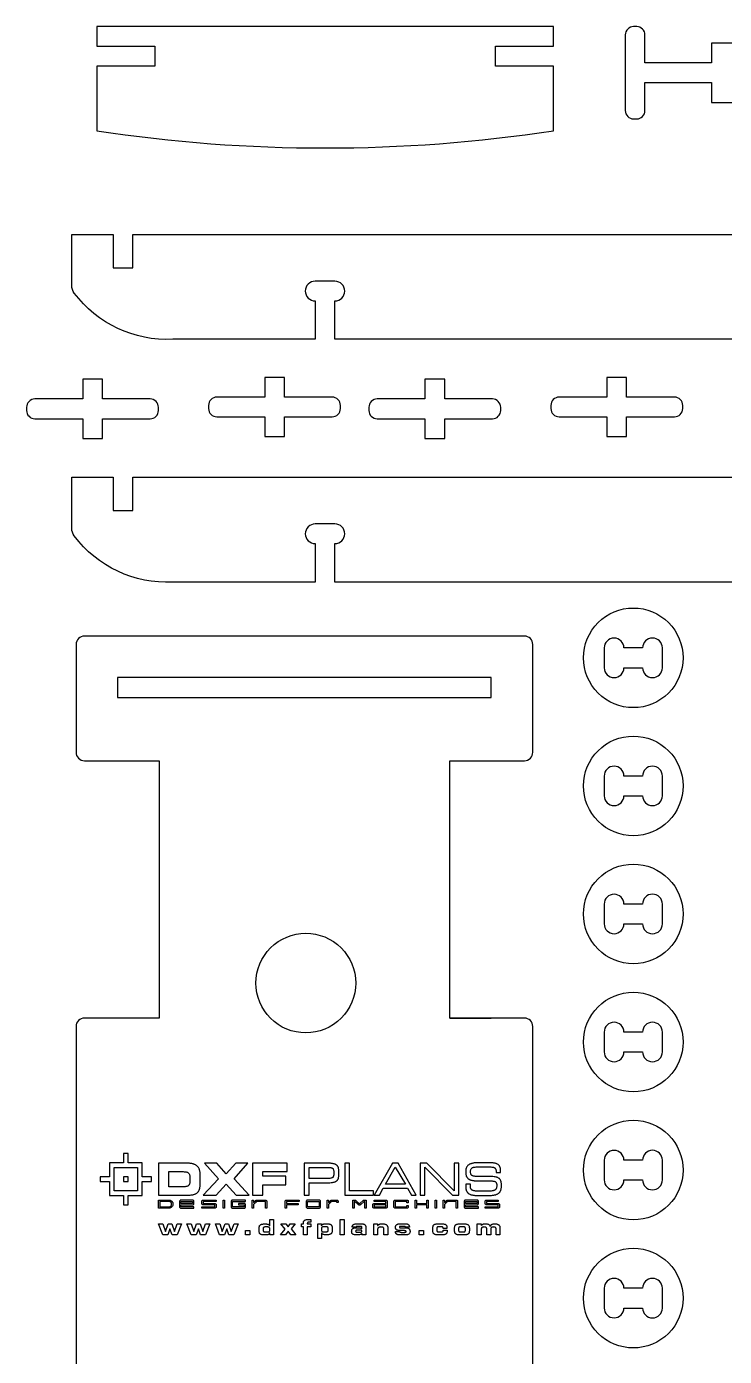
# Model space of a CAD drawing. Extents: x 4 to 443, y -91 to 343.
# Drawn here: x 3.6 to 115.9, y 128.1 to 342.2 of the extents above; entities that cross this region are included whole.
import ezdxf

# ---------------------------------------------------------------- set-up
doc = ezdxf.new("R2010")
doc.units = 0
doc.header["$MEASUREMENT"] = 0
doc.layers.get('0').update_dxf_attribs({"linetype": 'CONTINUOUS'})
for name, color, linetype in [('EXTERNAL_CUT', 1, 'CONTINUOUS'), ('IMPORT_-_LOGO_PADRAO', 62, 'CONTINUOUS'), ('INTERNAL_CUT', 5, 'CONTINUOUS')]:
    doc.layers.add(name, color=color, linetype=linetype)

msp = doc.modelspace()

# ---------------------------------------------------------------- linework, layer by layer
msp.add_lwpolyline([(71.7, 182.56), (78.38, 182.56)])
at = {"layer": 'EXTERNAL_CUT'}
for points in [[(14.88, 325.44, 0.075803), (88.4, 325.44), (88.4, 335.85), (79.05, 335.85), (79.05, 339.03), (88.4, 339.03), (88.4, 342.2), (14.88, 342.2), (14.88, 339.03), (24.23, 339.03), (24.23, 335.85), (14.88, 335.85)], [(4.92, 279.06), (12.61, 279.06), (12.61, 275.89), (15.78, 275.89), (15.78, 279.06), (23.47, 279.06, 0.414214), (24.81, 280.4), (24.81, 280.9, 0.414214), (23.47, 282.24), (15.78, 282.24), (15.78, 285.41), (12.61, 285.41), (12.61, 282.24), (4.92, 282.24, 0.414214), (3.58, 280.9), (3.58, 280.4, 0.414214)], [(34.22, 279.37), (41.91, 279.37), (41.91, 276.19), (45.08, 276.19), (45.08, 279.37), (52.77, 279.37, 0.414214), (54.1, 280.7), (54.1, 281.2, 0.414214), (52.77, 282.54), (45.08, 282.54), (45.08, 285.72), (41.91, 285.72), (41.91, 282.54), (34.22, 282.54, 0.414214), (32.88, 281.2), (32.88, 280.7, 0.414214)], [(60.02, 279.06), (67.71, 279.06), (67.71, 275.89), (70.89, 275.89), (70.89, 279.06), (78.57, 279.06, 0.414214), (79.91, 280.4), (79.91, 280.9, 0.414214), (78.57, 282.24), (70.89, 282.24), (70.89, 285.41), (67.71, 285.41), (67.71, 282.24), (60.02, 282.24, 0.414214), (58.69, 280.9), (58.69, 280.4, 0.414214)], [(89.32, 279.37), (97.01, 279.37), (97.01, 276.19), (100.18, 276.19), (100.18, 279.37), (107.87, 279.37, 0.414214), (109.21, 280.7), (109.21, 281.2, 0.414214), (107.87, 282.54), (100.18, 282.54), (100.18, 285.72), (97.01, 285.72), (97.01, 282.54), (89.32, 282.54, 0.414214), (87.99, 281.2), (87.99, 280.7, 0.414214)], [(109.27, 240.56, -0.414214), (101.25, 232.54, -0.414214), (93.23, 240.56, -0.414214), (101.25, 248.58, -0.414214)], [(109.27, 219.94, -0.414214), (101.25, 211.92, -0.414214), (93.23, 219.94, -0.414214), (101.25, 227.96, -0.414214)], [(109.27, 199.32, -0.414214), (101.25, 191.3, -0.414214), (93.23, 199.32, -0.414214), (101.25, 207.34, -0.414214)], [(109.27, 178.7, -0.414214), (101.25, 170.68, -0.414214), (93.23, 178.7, -0.414214), (101.25, 186.72, -0.414214)], [(109.27, 158.08, -0.414214), (101.25, 150.06, -0.414214), (93.23, 158.08, -0.414214), (101.25, 166.1, -0.414214)], [(109.27, 137.46, -0.414214), (101.25, 129.44, -0.414214), (93.23, 137.46, -0.414214), (101.25, 145.48, -0.414214)]]:
    msp.add_lwpolyline(points, format="xyb", close=True, dxfattribs=at)
for points in [[(186.42, 339.53), (113.83, 339.53), (113.83, 336.35), (103.13, 336.35), (103.13, 340.86, 0.414214), (101.8, 342.2), (101.3, 342.2, 0.414214), (99.96, 340.86), (99.96, 334.76), (99.96, 328.67, 0.414214), (101.3, 327.33), (101.8, 327.33, 0.414214), (103.13, 328.67), (103.13, 333.18), (113.83, 333.18), (113.83, 330), (186.42, 330)], [(179.51, 291.85), (53.21, 291.85), (53.21, 298.03, 1), (53.21, 301.2), (50.04, 301.2, 0.414214), (48.45, 299.62, 0.414214), (50.04, 298.03), (50.04, 291.85), (27.11, 291.85, -0.249941), (11.25, 299.3, -0.161832), (10.85, 300.5), (10.85, 308.72), (17.53, 308.72), (17.53, 303.38), (20.71, 303.38), (20.71, 308.72), (136.51, 308.72)], [(179.51, 252.76), (53.21, 252.76), (53.21, 258.95, 1), (53.21, 262.12), (50.04, 262.12, 0.414214), (48.45, 260.53, 0.414214), (50.04, 258.95), (50.04, 252.76), (27.11, 252.76, -0.249941), (11.25, 260.21, -0.161832), (10.85, 261.41), (10.85, 269.64), (17.53, 269.64), (17.53, 264.29), (20.71, 264.29), (20.71, 269.64), (136.51, 269.64)], [(85.07, 94.83), (85.07, 181.22, 0.414214), (83.73, 182.56), (71.7, 182.56), (71.7, 224), (83.73, 224, 0.414214), (85.07, 225.34), (85.07, 242.72, 0.414214), (83.73, 244.05), (12.88, 244.05, 0.414214), (11.54, 242.72), (11.54, 225.34, 0.414214), (12.88, 224), (24.91, 224), (24.91, 182.56), (12.88, 182.56, 0.414214), (11.54, 181.22), (11.54, 94.83, 0.414214)]]:
    msp.add_lwpolyline(points, format="xyb", dxfattribs=at)
at = {"layer": 'IMPORT_-_LOGO_PADRAO'}
for points in [[(16.92, 159.26), (16.92, 157), (15.41, 157), (15.41, 156.25), (16.92, 156.25), (16.92, 153.99), (19.18, 153.99), (19.18, 152.48), (19.93, 152.48), (19.93, 153.99), (22.19, 153.99), (22.19, 156.25), (23.7, 156.25), (23.7, 157), (22.19, 157), (22.19, 159.26), (19.93, 159.26), (19.93, 160.77), (19.18, 160.77), (19.18, 159.26)], [(17.67, 158.51), (19.18, 158.51), (19.93, 158.51), (21.44, 158.51), (21.44, 157), (21.44, 156.25), (21.44, 154.74), (19.93, 154.74), (19.18, 154.74), (17.67, 154.74), (17.67, 156.25), (17.67, 157)], [(29.27, 159.2), (24.83, 159.2), (24.83, 154.05), (29.72, 154.05), (29.83, 154.05), (29.94, 154.06), (30.05, 154.07), (30.15, 154.08), (30.25, 154.09), (30.35, 154.11), (30.44, 154.13), (30.52, 154.15), (30.61, 154.18), (30.69, 154.21), (30.76, 154.24), (30.83, 154.28), (30.9, 154.32), (30.97, 154.36), (31.03, 154.41), (31.08, 154.46), (31.14, 154.51), (31.19, 154.56), (31.23, 154.62), (31.27, 154.69), (31.31, 154.75), (31.35, 154.82), (31.38, 154.9), (31.41, 154.97), (31.44, 155.06), (31.46, 155.14), (31.48, 155.23), (31.49, 155.32), (31.5, 155.42), (31.51, 155.52), (31.52, 155.62), (31.52, 155.73), (31.52, 157.45), (31.52, 157.56), (31.51, 157.67), (31.5, 157.77), (31.48, 157.87), (31.47, 157.97), (31.44, 158.06), (31.42, 158.15), (31.38, 158.24), (31.35, 158.32), (31.31, 158.39), (31.26, 158.47), (31.21, 158.54), (31.16, 158.6), (31.1, 158.67), (31.04, 158.72), (30.98, 158.78), (30.91, 158.83), (30.83, 158.88), (30.75, 158.92), (30.67, 158.96), (30.58, 159), (30.48, 159.04), (30.39, 159.07), (30.28, 159.09), (30.17, 159.12), (30.06, 159.14), (29.94, 159.16), (29.82, 159.17), (29.69, 159.18), (29.55, 159.19), (29.41, 159.2)], [(32.03, 154.05), (34.11, 154.05), (35.73, 155.81), (37.33, 154.05), (39.4, 154.05), (37, 156.67), (39.2, 159.2), (37.27, 159.2), (35.73, 157.45), (34.22, 159.2), (32.21, 159.2), (34.48, 156.67)], [(45.55, 157.84), (45.55, 159.2), (39.96, 159.2), (39.96, 154.05), (41.62, 154.05), (41.62, 155.73), (45.32, 155.73), (45.32, 157.08), (41.62, 157.08), (41.62, 157.84)], [(49.05, 154.05), (49.05, 156.03), (51.82, 156.03), (52.11, 156.03), (52.38, 156.04), (52.62, 156.07), (52.73, 156.08), (52.83, 156.09), (52.93, 156.11), (53.02, 156.13), (53.11, 156.15), (53.19, 156.18), (53.26, 156.2), (53.33, 156.23), (53.39, 156.26), (53.44, 156.3), (53.49, 156.33), (53.53, 156.37), (53.58, 156.41), (53.62, 156.46), (53.65, 156.51), (53.69, 156.56), (53.72, 156.62), (53.74, 156.68), (53.77, 156.74), (53.79, 156.81), (53.81, 156.88), (53.82, 156.95), (53.83, 157.03), (53.84, 157.11), (53.84, 157.19), (53.85, 157.28), (53.85, 157.94), (53.84, 158.03), (53.84, 158.11), (53.83, 158.19), (53.82, 158.27), (53.81, 158.34), (53.79, 158.41), (53.77, 158.48), (53.74, 158.54), (53.72, 158.6), (53.69, 158.66), (53.65, 158.71), (53.62, 158.76), (53.58, 158.81), (53.53, 158.85), (53.49, 158.89), (53.44, 158.93), (53.38, 158.96), (53.32, 158.99), (53.26, 159.02), (53.19, 159.05), (53.11, 159.07), (53.02, 159.09), (52.93, 159.11), (52.83, 159.13), (52.73, 159.15), (52.62, 159.16), (52.5, 159.17), (52.38, 159.18), (52.11, 159.19), (51.82, 159.2), (48.29, 159.2), (48.29, 154.05)], [(49.05, 156.72), (49.05, 158.52), (52, 158.52), (52.16, 158.51), (52.3, 158.51), (52.42, 158.5), (52.54, 158.48), (52.63, 158.46), (52.72, 158.44), (52.79, 158.41), (52.82, 158.39), (52.84, 158.37), (52.87, 158.35), (52.89, 158.33), (52.91, 158.31), (52.93, 158.28), (52.96, 158.22), (52.99, 158.14), (53.01, 158.06), (53.03, 157.97), (53.04, 157.86), (53.04, 157.74), (53.04, 157.51), (53.04, 157.39), (53.03, 157.28), (53.01, 157.19), (52.99, 157.1), (52.96, 157.03), (52.93, 156.96), (52.91, 156.94), (52.89, 156.91), (52.87, 156.89), (52.84, 156.87), (52.82, 156.85), (52.79, 156.83), (52.72, 156.81), (52.63, 156.78), (52.54, 156.76), (52.42, 156.74), (52.3, 156.73), (52.16, 156.73), (52, 156.72)], [(54.81, 154.05), (59.45, 154.05), (59.45, 154.74), (55.57, 154.74), (55.57, 159.2), (54.81, 159.2)], [(59.56, 154.05), (60.37, 154.05), (61.01, 155.16), (64.9, 155.16), (65.55, 154.05), (66.32, 154.05), (63.39, 159.2), (62.48, 159.2)], [(61.34, 155.82), (62.94, 158.57), (64.56, 155.82)], [(67.69, 154.05), (67.69, 158.56), (72.16, 154.05), (73.17, 154.05), (73.17, 159.2), (72.41, 159.2), (72.41, 154.76), (68, 159.2), (66.93, 159.2), (66.93, 154.05)], [(74.3, 155.82), (74.3, 155.75), (74.29, 155.7), (74.28, 155.38), (74.29, 155.28), (74.29, 155.2), (74.3, 155.11), (74.31, 155.03), (74.33, 154.95), (74.35, 154.88), (74.37, 154.8), (74.4, 154.74), (74.43, 154.67), (74.46, 154.61), (74.5, 154.55), (74.54, 154.5), (74.58, 154.44), (74.63, 154.4), (74.68, 154.35), (74.73, 154.31), (74.79, 154.27), (74.85, 154.23), (74.92, 154.2), (74.99, 154.17), (75.07, 154.14), (75.15, 154.11), (75.24, 154.09), (75.33, 154.07), (75.42, 154.05), (75.52, 154.03), (75.62, 154.02), (75.73, 154.01), (75.84, 154), (75.96, 153.99), (76.21, 153.99), (77.9, 153.99), (78.05, 153.99), (78.19, 153.99), (78.32, 154), (78.45, 154.01), (78.57, 154.02), (78.69, 154.04), (78.8, 154.05), (78.91, 154.08), (79.01, 154.1), (79.1, 154.12), (79.19, 154.15), (79.28, 154.18), (79.36, 154.22), (79.43, 154.26), (79.5, 154.29), (79.56, 154.34), (79.61, 154.38), (79.67, 154.43), (79.72, 154.49), (79.76, 154.54), (79.81, 154.6), (79.84, 154.67), (79.88, 154.74), (79.91, 154.81), (79.94, 154.89), (79.96, 154.98), (79.98, 155.06), (80, 155.15), (80.01, 155.25), (80.02, 155.35), (80.03, 155.45), (80.03, 155.56), (80.03, 155.68), (80.02, 155.81), (80.01, 155.92), (80, 156.03), (79.98, 156.12), (79.96, 156.22), (79.94, 156.3), (79.91, 156.37), (79.88, 156.45), (79.84, 156.51), (79.8, 156.58), (79.75, 156.64), (79.7, 156.7), (79.64, 156.75), (79.57, 156.8), (79.5, 156.85), (79.46, 156.87), (79.41, 156.89), (79.35, 156.91), (79.3, 156.93), (79.17, 156.96), (79.02, 156.99), (78.94, 157), (78.85, 157.01), (78.65, 157.03), (78.4, 157.04), (78.13, 157.04), (76.34, 157.04), (76.14, 157.04), (75.97, 157.05), (75.81, 157.06), (75.67, 157.08), (75.55, 157.11), (75.44, 157.13), (75.4, 157.15), (75.36, 157.17), (75.32, 157.19), (75.29, 157.21), (75.26, 157.23), (75.23, 157.25), (75.21, 157.28), (75.19, 157.31), (75.16, 157.34), (75.14, 157.37), (75.11, 157.44), (75.08, 157.53), (75.07, 157.62), (75.05, 157.72), (75.05, 157.83), (75.05, 157.93), (75.07, 158.03), (75.09, 158.12), (75.11, 158.2), (75.15, 158.27), (75.17, 158.3), (75.19, 158.33), (75.21, 158.36), (75.24, 158.39), (75.27, 158.41), (75.3, 158.43), (75.33, 158.45), (75.37, 158.47), (75.45, 158.5), (75.55, 158.53), (75.67, 158.55), (75.8, 158.57), (75.95, 158.58), (76.12, 158.59), (76.3, 158.59), (78, 158.59), (78.17, 158.59), (78.33, 158.58), (78.48, 158.57), (78.6, 158.56), (78.72, 158.53), (78.81, 158.51), (78.85, 158.49), (78.89, 158.47), (78.92, 158.46), (78.95, 158.44), (78.97, 158.42), (79, 158.39), (79.02, 158.37), (79.04, 158.34), (79.08, 158.28), (79.11, 158.21), (79.13, 158.12), (79.15, 158.03), (79.16, 157.93), (79.16, 157.82), (79.16, 157.67), (79.89, 157.67), (79.89, 157.89), (79.89, 157.98), (79.89, 158.07), (79.88, 158.15), (79.87, 158.23), (79.86, 158.31), (79.85, 158.38), (79.83, 158.45), (79.81, 158.51), (79.79, 158.58), (79.76, 158.64), (79.73, 158.69), (79.7, 158.75), (79.66, 158.8), (79.62, 158.85), (79.58, 158.89), (79.53, 158.93), (79.48, 158.98), (79.41, 159.02), (79.34, 159.05), (79.27, 159.09), (79.19, 159.12), (79.11, 159.15), (79.02, 159.17), (78.93, 159.19), (78.82, 159.21), (78.7, 159.22), (78.56, 159.23), (78.4, 159.24), (78.23, 159.25), (78.04, 159.26), (77.61, 159.26), (76.48, 159.26), (76.18, 159.26), (76.04, 159.25), (75.91, 159.24), (75.78, 159.23), (75.65, 159.22), (75.54, 159.2), (75.43, 159.18), (75.32, 159.16), (75.22, 159.14), (75.13, 159.11), (75.04, 159.08), (74.96, 159.05), (74.88, 159.01), (74.81, 158.97), (74.75, 158.94), (74.69, 158.89), (74.64, 158.85), (74.59, 158.8), (74.54, 158.74), (74.5, 158.68), (74.46, 158.62), (74.42, 158.56), (74.39, 158.49), (74.36, 158.41), (74.34, 158.34), (74.31, 158.26), (74.3, 158.17), (74.28, 158.09), (74.27, 157.99), (74.27, 157.9), (74.27, 157.8), (74.27, 157.7), (74.27, 157.61), (74.28, 157.52), (74.29, 157.43), (74.31, 157.35), (74.33, 157.27), (74.35, 157.19), (74.37, 157.12), (74.4, 157.05), (74.43, 156.99), (74.47, 156.93), (74.51, 156.87), (74.55, 156.81), (74.59, 156.76), (74.64, 156.72), (74.69, 156.67), (74.75, 156.63), (74.81, 156.6), (74.87, 156.56), (74.94, 156.53), (75.02, 156.5), (75.1, 156.47), (75.18, 156.45), (75.27, 156.43), (75.36, 156.41), (75.46, 156.39), (75.56, 156.38), (75.66, 156.37), (75.78, 156.36), (75.89, 156.35), (76.14, 156.34), (78.24, 156.34), (78.4, 156.34), (78.54, 156.33), (78.66, 156.32), (78.77, 156.31), (78.87, 156.28), (78.95, 156.26), (79.02, 156.22), (79.05, 156.2), (79.08, 156.18), (79.12, 156.14), (79.16, 156.09), (79.19, 156.03), (79.22, 155.96), (79.24, 155.88), (79.26, 155.79), (79.26, 155.69), (79.27, 155.59), (79.26, 155.46), (79.25, 155.34), (79.24, 155.29), (79.23, 155.23), (79.21, 155.18), (79.2, 155.14), (79.18, 155.09), (79.16, 155.05), (79.13, 155.01), (79.11, 154.98), (79.08, 154.95), (79.05, 154.92), (79.02, 154.89), (78.98, 154.86), (78.94, 154.84), (78.9, 154.82), (78.85, 154.8), (78.8, 154.78), (78.74, 154.77), (78.67, 154.75), (78.52, 154.72), (78.35, 154.7), (78.16, 154.69), (77.95, 154.68), (77.71, 154.68), (76.41, 154.68), (76.21, 154.68), (76.03, 154.69), (75.87, 154.7), (75.72, 154.72), (75.59, 154.74), (75.48, 154.77), (75.38, 154.81), (75.34, 154.83), (75.3, 154.85), (75.27, 154.87), (75.24, 154.89), (75.21, 154.92), (75.18, 154.95), (75.16, 154.98), (75.13, 155.01), (75.11, 155.05), (75.09, 155.08), (75.08, 155.12), (75.06, 155.16), (75.04, 155.25), (75.03, 155.35), (75.02, 155.46), (75.03, 155.65), (75.04, 155.82)], [(19.18, 157), (19.18, 156.25), (19.93, 156.25), (19.93, 157)], [(28.81, 157.83), (28.94, 157.82), (29.06, 157.82), (29.18, 157.8), (29.28, 157.78), (29.38, 157.75), (29.47, 157.72), (29.54, 157.68), (29.61, 157.64), (29.67, 157.59), (29.72, 157.53), (29.76, 157.46), (29.8, 157.39), (29.83, 157.32), (29.85, 157.23), (29.86, 157.14), (29.86, 157.04), (29.86, 156.16), (29.86, 156.06), (29.85, 155.97), (29.83, 155.89), (29.81, 155.82), (29.78, 155.75), (29.75, 155.69), (29.71, 155.63), (29.66, 155.58), (29.6, 155.54), (29.54, 155.5), (29.47, 155.47), (29.39, 155.45), (29.3, 155.43), (29.21, 155.41), (29.11, 155.4), (29, 155.4), (26.48, 155.4), (26.48, 157.83)], [(24.83, 153.25), (25.04, 153.25), (26.48, 153.25), (26.48, 153.25), (26.55, 153.24), (26.62, 153.24), (26.68, 153.22), (26.74, 153.2), (26.8, 153.17), (26.86, 153.14), (26.91, 153.1), (26.96, 153.06), (27, 153.01), (27.04, 152.96), (27.07, 152.91), (27.1, 152.85), (27.12, 152.79), (27.14, 152.73), (27.15, 152.67), (27.15, 152.6), (27.15, 152.53), (27.14, 152.47), (27.12, 152.41), (27.1, 152.35), (27.07, 152.29), (27.04, 152.24), (27, 152.19), (26.96, 152.14), (26.91, 152.1), (26.86, 152.06), (26.8, 152.03), (26.74, 152), (26.68, 151.98), (26.62, 151.96), (26.55, 151.95), (26.48, 151.95), (26.48, 151.95), (24.83, 151.95), (24.83, 152.16), (24.83, 153.04)], [(26.48, 153.04), (25.04, 153.04), (25.04, 152.16), (26.48, 152.16), (26.53, 152.16), (26.57, 152.17), (26.62, 152.18), (26.66, 152.2), (26.7, 152.22), (26.73, 152.24), (26.77, 152.26), (26.8, 152.29), (26.83, 152.32), (26.86, 152.35), (26.88, 152.39), (26.9, 152.43), (26.91, 152.47), (26.92, 152.51), (26.93, 152.55), (26.93, 152.6), (26.93, 152.64), (26.92, 152.69), (26.91, 152.73), (26.9, 152.77), (26.88, 152.81), (26.86, 152.84), (26.83, 152.88), (26.8, 152.91), (26.77, 152.94), (26.73, 152.96), (26.7, 152.98), (26.66, 153), (26.62, 153.02), (26.57, 153.03), (26.53, 153.03)], [(28.21, 152.16), (28.22, 152.12), (28.23, 152.08), (28.25, 152.04), (28.28, 152.01), (28.31, 151.98), (28.34, 151.97), (28.38, 151.95), (28.43, 151.95), (30.52, 151.95), (30.52, 152.16), (28.64, 152.16), (28.43, 152.16), (28.43, 152.38), (28.43, 152.49), (30.3, 152.49), (30.3, 152.49), (30.3, 152.49), (30.35, 152.5), (30.39, 152.51), (30.42, 152.53), (30.45, 152.55), (30.48, 152.59), (30.5, 152.62), (30.51, 152.66), (30.52, 152.71), (30.52, 153.03), (30.52, 153.04), (30.51, 153.08), (30.5, 153.12), (30.48, 153.15), (30.45, 153.19), (30.42, 153.21), (30.39, 153.23), (30.35, 153.24), (30.3, 153.25), (28.43, 153.25), (28.38, 153.24), (28.34, 153.23), (28.31, 153.21), (28.28, 153.19), (28.25, 153.15), (28.23, 153.12), (28.22, 153.08), (28.21, 153.04), (28.21, 153.03)], [(30.3, 153.04), (30.3, 153.03), (30.3, 152.92), (30.3, 152.82), (30.3, 152.71), (30.09, 152.71), (28.43, 152.71), (28.43, 152.82), (28.43, 153.03), (28.43, 153.04), (28.64, 153.04), (30.09, 153.04)], [(31.79, 153.04), (31.8, 153.08), (31.81, 153.12), (31.83, 153.15), (31.85, 153.19), (31.89, 153.21), (31.92, 153.23), (31.96, 153.24), (32.01, 153.25), (34.09, 153.25), (34.09, 153.04), (32.22, 153.04), (32.01, 153.04), (32.01, 152.92), (32.01, 152.82), (32.01, 152.71), (32.01, 152.71), (32.22, 152.71), (33.88, 152.71), (33.88, 152.71), (33.92, 152.7), (33.96, 152.69), (34, 152.67), (34.03, 152.64), (34.06, 152.61), (34.08, 152.58), (34.09, 152.54), (34.1, 152.49), (34.1, 152.49), (34.1, 152.16), (34.09, 152.12), (34.08, 152.08), (34.06, 152.04), (34.03, 152.01), (34, 151.98), (33.96, 151.97), (33.92, 151.95), (33.88, 151.95), (31.79, 151.95), (31.79, 152.16), (33.67, 152.16), (33.88, 152.16), (33.88, 152.28), (33.88, 152.38), (33.88, 152.49), (33.88, 152.49), (33.67, 152.49), (32.01, 152.49), (32.01, 152.49), (32.01, 152.49), (31.96, 152.5), (31.92, 152.51), (31.89, 152.53), (31.85, 152.55), (31.83, 152.59), (31.81, 152.62), (31.8, 152.66), (31.79, 152.71), (31.79, 152.71)], [(35.21, 153.25), (35.42, 153.25), (35.42, 151.95), (35.21, 151.95)], [(36.52, 152.16), (36.52, 152.12), (36.53, 152.08), (36.55, 152.04), (36.58, 152.01), (36.61, 151.98), (36.65, 151.97), (36.69, 151.95), (36.73, 151.95), (36.74, 151.95), (38.61, 151.95), (38.61, 151.95), (38.66, 151.95), (38.7, 151.97), (38.73, 151.98), (38.76, 152.01), (38.79, 152.04), (38.81, 152.08), (38.82, 152.12), (38.83, 152.16), (38.83, 152.49), (38.82, 152.54), (38.81, 152.58), (38.79, 152.61), (38.76, 152.64), (38.73, 152.67), (38.7, 152.69), (38.66, 152.7), (38.61, 152.71), (38.61, 152.71), (37.68, 152.71), (37.68, 152.49), (38.4, 152.49), (38.61, 152.49), (38.61, 152.38), (38.61, 152.28), (38.61, 152.16), (36.74, 152.16), (36.73, 152.16), (36.73, 152.38), (36.73, 152.82), (36.73, 153.04), (36.74, 153.04), (36.94, 153.04), (38.83, 153.04), (38.83, 153.25), (36.74, 153.25), (36.73, 153.25), (36.69, 153.24), (36.65, 153.23), (36.61, 153.21), (36.58, 153.19), (36.55, 153.15), (36.53, 153.12), (36.52, 153.08), (36.52, 153.04)], [(40.63, 153.04), (40.12, 152.53), (40.12, 151.95), (39.91, 151.95), (39.91, 153.25), (40.12, 153.25), (40.12, 152.84), (40.48, 153.2), (40.51, 153.22), (40.54, 153.24), (40.58, 153.25), (40.64, 153.26), (42.02, 153.26), (42.07, 153.25), (42.11, 153.24), (42.14, 153.22), (42.17, 153.19), (42.2, 153.16), (42.22, 153.13), (42.23, 153.09), (42.24, 153.04), (42.24, 151.96), (42.02, 151.96), (42.02, 152.83), (42.02, 153.04), (41.81, 153.04), (40.76, 153.04)], [(45.21, 153.04), (45.21, 153.09), (45.22, 153.13), (45.24, 153.16), (45.27, 153.19), (45.3, 153.22), (45.34, 153.24), (45.38, 153.25), (45.42, 153.26), (47.48, 153.26), (47.48, 153.04), (45.63, 153.04), (45.42, 153.04), (45.42, 152.83), (45.42, 152.7), (47.29, 152.7), (47.29, 152.49), (45.42, 152.49), (45.42, 151.96), (45.21, 151.96)], [(50.89, 153.04), (50.89, 153.08), (50.87, 153.12), (50.85, 153.16), (50.83, 153.19), (50.8, 153.21), (50.76, 153.23), (50.72, 153.25), (50.68, 153.25), (48.82, 153.25), (48.78, 153.25), (48.74, 153.23), (48.7, 153.21), (48.67, 153.19), (48.64, 153.16), (48.62, 153.12), (48.61, 153.08), (48.61, 153.04), (48.61, 153.04), (48.61, 152.16), (48.61, 152.12), (48.62, 152.08), (48.64, 152.04), (48.67, 152.01), (48.7, 151.98), (48.74, 151.97), (48.78, 151.95), (48.82, 151.95), (50.68, 151.95), (50.72, 151.95), (50.76, 151.97), (50.8, 151.98), (50.83, 152.01), (50.86, 152.04), (50.88, 152.08), (50.89, 152.12), (50.89, 152.16), (50.89, 153.04)], [(48.82, 152.16), (48.82, 152.38), (48.82, 152.82), (48.82, 153.04), (49.03, 153.04), (50.46, 153.04), (50.68, 153.04), (50.68, 152.82), (50.68, 152.38), (50.68, 152.16), (50.46, 152.16), (49.03, 152.16)], [(52.79, 153.04), (52.68, 153.04), (52.17, 152.53), (52.17, 152.39), (52.17, 152.3), (52.17, 151.95), (51.96, 151.95), (51.96, 153.25), (52.03, 153.25), (52.11, 153.25), (52.17, 153.25), (52.17, 152.84), (52.54, 153.2), (52.57, 153.22), (52.6, 153.24), (52.64, 153.25), (52.69, 153.26), (52.79, 153.26), (52.91, 153.26), (53.51, 153.26), (53.55, 153.25), (53.59, 153.24), (53.63, 153.22), (53.66, 153.19), (53.68, 153.16), (53.7, 153.13), (53.72, 153.09), (53.72, 153.04), (53.72, 152.84), (53.51, 152.84), (53.51, 152.91), (53.51, 153.04), (53.29, 153.04), (52.91, 153.04), (52.82, 153.04)], [(56.54, 153.24), (56.75, 153.04), (56.75, 153.04), (56.75, 153.04), (57.12, 152.69), (57.15, 152.66), (57.16, 152.65), (57.18, 152.65), (57.19, 152.65), (57.2, 152.66), (57.24, 152.69), (57.82, 153.24), (57.82, 153.25), (58.03, 153.25), (58.25, 153.25), (58.25, 151.95), (58.03, 151.95), (58.03, 153.04), (58.03, 153.04), (57.92, 153.04), (57.33, 152.48), (57.3, 152.46), (57.26, 152.44), (57.22, 152.43), (57.18, 152.42), (57.14, 152.43), (57.1, 152.44), (57.06, 152.46), (57.03, 152.48), (56.44, 153.04), (56.32, 153.04), (56.32, 151.95), (56.32, 151.94), (56.11, 151.94), (56.11, 153.24), (56.32, 153.24)], [(59.53, 153.25), (61.42, 153.25), (61.47, 153.24), (61.51, 153.23), (61.54, 153.21), (61.58, 153.19), (61.6, 153.15), (61.62, 153.12), (61.63, 153.08), (61.64, 153.04), (61.64, 153.03), (61.64, 152.16), (61.64, 152.16), (61.63, 152.11), (61.62, 152.07), (61.6, 152.04), (61.58, 152), (61.54, 151.98), (61.51, 151.96), (61.47, 151.95), (61.42, 151.94), (59.53, 151.94), (59.49, 151.95), (59.45, 151.96), (59.41, 151.98), (59.38, 152), (59.36, 152.04), (59.34, 152.07), (59.32, 152.11), (59.32, 152.16), (59.32, 152.49), (59.32, 152.54), (59.34, 152.58), (59.36, 152.61), (59.38, 152.64), (59.41, 152.67), (59.45, 152.69), (59.49, 152.7), (59.53, 152.71), (59.53, 152.71), (61.42, 152.71), (61.42, 152.82), (61.42, 153.04), (61.21, 153.04), (59.53, 153.04)], [(59.53, 152.49), (59.53, 152.49), (59.53, 152.37), (59.53, 152.28), (59.53, 152.16), (59.75, 152.16), (61.21, 152.16), (61.42, 152.16), (61.42, 152.37), (61.42, 152.49), (59.75, 152.49)], [(65.03, 152.16), (65.03, 152.16), (65.03, 152.11), (65.02, 152.07), (65, 152.04), (64.97, 152), (64.94, 151.98), (64.9, 151.96), (64.86, 151.95), (64.82, 151.94), (62.93, 151.94), (62.89, 151.95), (62.85, 151.96), (62.81, 151.98), (62.78, 152), (62.75, 152.04), (62.73, 152.07), (62.72, 152.11), (62.72, 152.16), (62.72, 152.16), (62.72, 153.04), (62.72, 153.09), (62.73, 153.13), (62.75, 153.16), (62.78, 153.19), (62.81, 153.22), (62.85, 153.24), (62.89, 153.25), (62.93, 153.26), (64.82, 153.26), (64.86, 153.25), (64.9, 153.24), (64.94, 153.22), (64.97, 153.19), (65, 153.16), (65.02, 153.13), (65.03, 153.09), (65.03, 153.04), (65.03, 153.03), (65.03, 152.83), (64.82, 152.83), (64.82, 152.83), (64.82, 153.04), (64.82, 153.04), (64.82, 153.04), (64.61, 153.04), (63.14, 153.04), (62.93, 153.04), (62.93, 152.83), (62.93, 152.37), (62.93, 152.16), (62.93, 152.16), (63.14, 152.16), (64.61, 152.16), (64.82, 152.16), (64.82, 152.16), (64.82, 152.16), (64.82, 152.37), (64.82, 152.37), (65.03, 152.37)], [(68.03, 152.49), (66.34, 152.49), (66.34, 151.95), (66.13, 151.95), (66.13, 153.25), (66.34, 153.25), (66.34, 152.71), (68.03, 152.71), (68.03, 153.25), (68.24, 153.25), (68.24, 151.95), (68.03, 151.95)], [(69.35, 153.25), (69.57, 153.25), (69.57, 151.95), (69.35, 151.95)], [(71.5, 153.04), (71.5, 153.04), (71.36, 153.04), (70.85, 152.53), (70.85, 152.37), (70.85, 152.3), (70.85, 151.95), (70.64, 151.95), (70.64, 153.25), (70.72, 153.25), (70.79, 153.25), (70.85, 153.25), (70.85, 152.84), (71.22, 153.2), (71.25, 153.22), (71.28, 153.24), (71.32, 153.25), (71.37, 153.26), (71.5, 153.26), (71.6, 153.26), (72.76, 153.26), (72.8, 153.25), (72.84, 153.24), (72.88, 153.22), (72.91, 153.19), (72.93, 153.16), (72.95, 153.13), (72.97, 153.09), (72.97, 153.04), (72.97, 151.96), (72.76, 151.96), (72.76, 152.83), (72.76, 153.04), (72.54, 153.04), (71.6, 153.04)], [(74.04, 152.16), (74.04, 152.12), (74.05, 152.08), (74.07, 152.04), (74.1, 152.01), (74.13, 151.98), (74.17, 151.97), (74.21, 151.95), (74.25, 151.95), (76.34, 151.95), (76.34, 152.16), (74.46, 152.16), (74.25, 152.16), (74.25, 152.38), (74.25, 152.49), (76.12, 152.49), (76.13, 152.49), (76.13, 152.49), (76.17, 152.5), (76.21, 152.51), (76.25, 152.53), (76.28, 152.55), (76.3, 152.59), (76.32, 152.62), (76.34, 152.66), (76.34, 152.71), (76.34, 153.03), (76.34, 153.04), (76.34, 153.08), (76.32, 153.12), (76.3, 153.15), (76.28, 153.19), (76.25, 153.21), (76.21, 153.23), (76.17, 153.24), (76.13, 153.25), (74.25, 153.25), (74.21, 153.24), (74.17, 153.23), (74.13, 153.21), (74.1, 153.19), (74.07, 153.15), (74.05, 153.12), (74.04, 153.08), (74.04, 153.04), (74.04, 153.03), (74.04, 153.03)], [(76.13, 153.04), (76.13, 153.03), (76.13, 152.92), (76.13, 152.82), (76.13, 152.71), (75.91, 152.71), (74.25, 152.71), (74.25, 152.82), (74.25, 153.03), (74.25, 153.04), (74.46, 153.04), (75.91, 153.04)], [(77.41, 153.04), (77.41, 153.08), (77.42, 153.12), (77.44, 153.15), (77.47, 153.19), (77.5, 153.21), (77.54, 153.23), (77.58, 153.24), (77.62, 153.25), (79.5, 153.25), (79.5, 153.04), (77.83, 153.04), (77.62, 153.04), (77.62, 152.92), (77.62, 152.82), (77.62, 152.71), (77.62, 152.71), (77.83, 152.71), (79.49, 152.71), (79.5, 152.71), (79.54, 152.7), (79.58, 152.69), (79.62, 152.67), (79.65, 152.64), (79.67, 152.61), (79.69, 152.58), (79.71, 152.54), (79.71, 152.49), (79.71, 152.49), (79.71, 152.16), (79.71, 152.12), (79.69, 152.08), (79.67, 152.04), (79.65, 152.01), (79.62, 151.98), (79.58, 151.97), (79.54, 151.95), (79.5, 151.95), (77.41, 151.95), (77.41, 152.16), (79.28, 152.16), (79.5, 152.16), (79.5, 152.28), (79.5, 152.38), (79.5, 152.49), (79.5, 152.49), (79.28, 152.49), (77.63, 152.49), (77.62, 152.49), (77.62, 152.49), (77.58, 152.5), (77.54, 152.51), (77.5, 152.53), (77.47, 152.55), (77.44, 152.59), (77.42, 152.62), (77.41, 152.66), (77.41, 152.71), (77.41, 152.71), (77.41, 152.71)], [(42.72, 149.08), (42.72, 150.13), (43.35, 150.13), (43.35, 147.66), (42.72, 147.66), (42.72, 147.97), (42.71, 147.93), (42.7, 147.89), (42.68, 147.85), (42.66, 147.81), (42.64, 147.78), (42.6, 147.75), (42.57, 147.73), (42.53, 147.71), (42.48, 147.69), (42.42, 147.67), (42.36, 147.66), (42.29, 147.65), (42.22, 147.64), (42.13, 147.63), (42.04, 147.63), (41.94, 147.63), (41.82, 147.63), (41.71, 147.64), (41.6, 147.65), (41.51, 147.66), (41.43, 147.68), (41.35, 147.7), (41.29, 147.73), (41.23, 147.76), (41.18, 147.8), (41.14, 147.84), (41.1, 147.89), (41.07, 147.94), (41.05, 148), (41.04, 148.07), (41.03, 148.14), (41.02, 148.21), (41.02, 148.79), (41.03, 148.87), (41.04, 148.95), (41.05, 149.02), (41.07, 149.08), (41.1, 149.13), (41.14, 149.18), (41.18, 149.23), (41.23, 149.27), (41.28, 149.3), (41.35, 149.33), (41.42, 149.35), (41.51, 149.37), (41.6, 149.39), (41.7, 149.4), (41.81, 149.4), (41.93, 149.41), (42.11, 149.4), (42.19, 149.4), (42.27, 149.39), (42.34, 149.38), (42.4, 149.36), (42.45, 149.35), (42.5, 149.33), (42.54, 149.31), (42.58, 149.29), (42.61, 149.26), (42.64, 149.23), (42.67, 149.2), (42.69, 149.16), (42.71, 149.13)], [(48.77, 147.66), (48.14, 147.66), (48.14, 148.93), (47.83, 148.93), (47.83, 149.41), (48.14, 149.41), (48.14, 149.46), (48.14, 149.55), (48.15, 149.63), (48.16, 149.71), (48.18, 149.78), (48.21, 149.84), (48.24, 149.89), (48.27, 149.94), (48.31, 149.98), (48.36, 150.01), (48.41, 150.05), (48.48, 150.07), (48.55, 150.09), (48.63, 150.11), (48.72, 150.12), (48.81, 150.13), (48.91, 150.13), (49.32, 150.13), (49.32, 149.69), (49.3, 149.69), (49.15, 149.7), (49.05, 149.7), (48.97, 149.69), (48.91, 149.67), (48.88, 149.66), (48.86, 149.65), (48.83, 149.63), (48.82, 149.61), (48.8, 149.59), (48.79, 149.57), (48.78, 149.55), (48.77, 149.52), (48.77, 149.49), (48.77, 149.46), (48.77, 149.43), (48.77, 149.41), (49.35, 149.41), (49.35, 148.93), (48.77, 148.93)], [(54.69, 147.66), (54.06, 147.66), (54.06, 150.13), (54.69, 150.13)], [(25.49, 147.66), (24.83, 149.41), (25.52, 149.41), (25.93, 148.17), (26.39, 149.41), (26.95, 149.41), (27.39, 148.17), (27.83, 149.41), (28.5, 149.41), (27.82, 147.66), (27.01, 147.66), (26.66, 148.63), (26.3, 147.66)], [(30.07, 147.66), (29.4, 149.41), (30.1, 149.41), (30.51, 148.17), (30.96, 149.41), (31.53, 149.41), (31.96, 148.17), (32.41, 149.41), (33.07, 149.41), (32.4, 147.66), (31.58, 147.66), (31.24, 148.63), (30.87, 147.66)], [(34.64, 147.66), (33.98, 149.41), (34.67, 149.41), (35.08, 148.17), (35.53, 149.41), (36.1, 149.41), (36.54, 148.17), (36.98, 149.41), (37.65, 149.41), (36.97, 147.66), (36.15, 147.66), (35.81, 148.63), (35.45, 147.66)], [(39.51, 147.66), (38.81, 147.66), (38.81, 148.36), (39.51, 148.36)], [(42.33, 148.11), (42.43, 148.12), (42.52, 148.13), (42.55, 148.14), (42.59, 148.15), (42.62, 148.16), (42.64, 148.18), (42.66, 148.2), (42.68, 148.22), (42.7, 148.24), (42.71, 148.27), (42.72, 148.3), (42.73, 148.33), (42.73, 148.37), (42.73, 148.4), (42.73, 148.61), (42.73, 148.66), (42.73, 148.69), (42.72, 148.73), (42.71, 148.76), (42.7, 148.79), (42.68, 148.82), (42.66, 148.84), (42.64, 148.86), (42.62, 148.87), (42.59, 148.89), (42.56, 148.9), (42.52, 148.91), (42.48, 148.91), (42.44, 148.92), (42.33, 148.92), (42.05, 148.92), (41.95, 148.92), (41.91, 148.91), (41.87, 148.91), (41.83, 148.9), (41.8, 148.88), (41.77, 148.87), (41.74, 148.85), (41.72, 148.83), (41.7, 148.81), (41.69, 148.79), (41.67, 148.76), (41.66, 148.73), (41.66, 148.7), (41.65, 148.66), (41.65, 148.62), (41.65, 148.41), (41.65, 148.37), (41.66, 148.33), (41.66, 148.3), (41.67, 148.27), (41.69, 148.24), (41.7, 148.22), (41.72, 148.2), (41.74, 148.18), (41.76, 148.16), (41.79, 148.15), (41.82, 148.14), (41.86, 148.13), (41.9, 148.12), (41.95, 148.12), (42.05, 148.11)], [(45.28, 147.66), (44.48, 147.66), (45.19, 148.58), (44.5, 149.41), (45.34, 149.41), (45.67, 148.95), (46.01, 149.41), (46.82, 149.41), (46.17, 148.6), (46.93, 147.66), (46.11, 147.66), (45.68, 148.24)], [(51.07, 147.97), (51.07, 147.07), (50.44, 147.07), (50.44, 149.41), (51.07, 149.41), (51.07, 149.09), (51.08, 149.13), (51.09, 149.17), (51.11, 149.21), (51.13, 149.25), (51.16, 149.28), (51.19, 149.3), (51.22, 149.33), (51.27, 149.35), (51.31, 149.37), (51.37, 149.39), (51.43, 149.4), (51.5, 149.41), (51.58, 149.42), (51.66, 149.42), (51.85, 149.43), (51.97, 149.43), (52.08, 149.42), (52.19, 149.41), (52.28, 149.4), (52.37, 149.38), (52.44, 149.35), (52.51, 149.33), (52.56, 149.3), (52.61, 149.26), (52.65, 149.22), (52.69, 149.17), (52.72, 149.12), (52.74, 149.06), (52.76, 148.99), (52.77, 148.92), (52.77, 148.85), (52.77, 148.27), (52.77, 148.19), (52.76, 148.12), (52.74, 148.05), (52.72, 147.99), (52.69, 147.94), (52.65, 147.89), (52.6, 147.84), (52.55, 147.81), (52.5, 147.77), (52.43, 147.74), (52.35, 147.72), (52.27, 147.7), (52.18, 147.68), (52.08, 147.67), (51.97, 147.67), (51.86, 147.66), (51.67, 147.67), (51.59, 147.67), (51.52, 147.68), (51.45, 147.69), (51.39, 147.7), (51.33, 147.72), (51.29, 147.73), (51.25, 147.75), (51.21, 147.77), (51.18, 147.8), (51.15, 147.83), (51.12, 147.86), (51.1, 147.89), (51.09, 147.93)], [(51.46, 148.95), (51.36, 148.94), (51.27, 148.93), (51.24, 148.92), (51.2, 148.91), (51.18, 148.9), (51.15, 148.88), (51.13, 148.86), (51.11, 148.84), (51.1, 148.82), (51.08, 148.79), (51.07, 148.76), (51.07, 148.73), (51.06, 148.69), (51.06, 148.65), (51.06, 148.44), (51.06, 148.4), (51.07, 148.36), (51.07, 148.33), (51.08, 148.3), (51.09, 148.27), (51.11, 148.24), (51.13, 148.22), (51.15, 148.2), (51.17, 148.19), (51.2, 148.18), (51.23, 148.16), (51.27, 148.15), (51.35, 148.14), (51.46, 148.14), (51.74, 148.14), (51.84, 148.14), (51.89, 148.15), (51.93, 148.16), (51.96, 148.17), (52, 148.18), (52.02, 148.19), (52.05, 148.21), (52.07, 148.22), (52.09, 148.25), (52.11, 148.27), (52.12, 148.3), (52.13, 148.33), (52.14, 148.36), (52.14, 148.4), (52.14, 148.43), (52.14, 148.65), (52.14, 148.69), (52.14, 148.73), (52.13, 148.76), (52.12, 148.79), (52.11, 148.82), (52.09, 148.84), (52.07, 148.86), (52.05, 148.88), (52.03, 148.9), (52, 148.91), (51.97, 148.92), (51.93, 148.93), (51.89, 148.94), (51.85, 148.94), (51.74, 148.95)], [(58.2, 147.66), (57.57, 147.66), (57.57, 147.87), (57.54, 147.84), (57.51, 147.81), (57.48, 147.79), (57.45, 147.76), (57.41, 147.74), (57.37, 147.72), (57.32, 147.71), (57.27, 147.69), (57.17, 147.67), (57.04, 147.65), (56.91, 147.64), (56.75, 147.64), (56.64, 147.64), (56.53, 147.64), (56.44, 147.65), (56.35, 147.67), (56.27, 147.69), (56.2, 147.71), (56.14, 147.73), (56.09, 147.76), (56.05, 147.8), (56.02, 147.84), (55.99, 147.89), (55.96, 147.94), (55.94, 148), (55.93, 148.07), (55.92, 148.14), (55.91, 148.22), (55.92, 148.3), (55.93, 148.37), (55.94, 148.44), (55.96, 148.5), (55.99, 148.55), (56.02, 148.59), (56.06, 148.64), (56.1, 148.67), (56.15, 148.7), (56.21, 148.72), (56.28, 148.75), (56.37, 148.76), (56.46, 148.78), (56.56, 148.79), (56.67, 148.79), (56.8, 148.79), (56.94, 148.79), (57.06, 148.78), (57.18, 148.77), (57.27, 148.76), (57.36, 148.74), (57.44, 148.71), (57.51, 148.68), (57.57, 148.64), (57.57, 148.83), (57.57, 148.88), (57.55, 148.91), (57.53, 148.95), (57.51, 148.97), (57.47, 148.99), (57.43, 149.01), (57.38, 149.02), (57.33, 149.02), (56.81, 149.02), (56.77, 149.02), (56.73, 149.01), (56.7, 149), (56.67, 148.99), (56.65, 148.97), (56.64, 148.95), (56.63, 148.92), (56.63, 148.89), (56, 148.89), (56, 148.91), (56, 148.98), (56.01, 149.04), (56.03, 149.1), (56.05, 149.15), (56.08, 149.19), (56.11, 149.24), (56.15, 149.27), (56.2, 149.31), (56.26, 149.34), (56.32, 149.36), (56.39, 149.38), (56.47, 149.4), (56.56, 149.41), (56.66, 149.42), (56.77, 149.43), (56.88, 149.43), (57.5, 149.43), (57.58, 149.43), (57.66, 149.42), (57.74, 149.41), (57.81, 149.39), (57.87, 149.37), (57.93, 149.35), (57.98, 149.32), (58.03, 149.29), (58.07, 149.25), (58.1, 149.21), (58.13, 149.16), (58.15, 149.11), (58.17, 149.05), (58.19, 148.99), (58.2, 148.92), (58.2, 148.85)], [(57.25, 148.41), (56.87, 148.41), (56.79, 148.41), (56.72, 148.4), (56.66, 148.39), (56.62, 148.37), (56.61, 148.36), (56.59, 148.35), (56.58, 148.33), (56.57, 148.32), (56.56, 148.28), (56.55, 148.23), (56.56, 148.19), (56.57, 148.15), (56.59, 148.13), (56.62, 148.1), (56.66, 148.09), (56.71, 148.08), (56.78, 148.07), (56.87, 148.07), (57.25, 148.07), (57.33, 148.07), (57.4, 148.08), (57.45, 148.09), (57.49, 148.11), (57.51, 148.12), (57.52, 148.13), (57.54, 148.15), (57.54, 148.16), (57.56, 148.2), (57.56, 148.25), (57.56, 148.29), (57.55, 148.33), (57.54, 148.34), (57.53, 148.36), (57.51, 148.37), (57.5, 148.38), (57.46, 148.39), (57.4, 148.4), (57.33, 148.41)], [(60.09, 147.66), (59.46, 147.66), (59.46, 149.4), (60.09, 149.4), (60.09, 149.13), (60.12, 149.17), (60.15, 149.2), (60.18, 149.23), (60.22, 149.26), (60.25, 149.29), (60.29, 149.32), (60.33, 149.34), (60.37, 149.36), (60.41, 149.37), (60.46, 149.38), (60.52, 149.4), (60.58, 149.41), (60.72, 149.42), (60.88, 149.42), (60.98, 149.42), (61.08, 149.41), (61.17, 149.4), (61.25, 149.38), (61.33, 149.36), (61.4, 149.33), (61.46, 149.3), (61.52, 149.26), (61.57, 149.22), (61.61, 149.17), (61.65, 149.12), (61.68, 149.06), (61.7, 149), (61.72, 148.94), (61.73, 148.86), (61.73, 148.79), (61.73, 147.66), (61.1, 147.66), (61.1, 148.54), (61.1, 148.59), (61.1, 148.64), (61.09, 148.69), (61.08, 148.73), (61.06, 148.77), (61.04, 148.8), (61.02, 148.82), (61, 148.84), (60.97, 148.86), (60.93, 148.88), (60.89, 148.89), (60.85, 148.9), (60.79, 148.91), (60.73, 148.91), (60.6, 148.92), (60.53, 148.91), (60.47, 148.91), (60.42, 148.9), (60.36, 148.89), (60.32, 148.88), (60.28, 148.86), (60.24, 148.84), (60.21, 148.82), (60.18, 148.8), (60.16, 148.77), (60.14, 148.73), (60.12, 148.69), (60.11, 148.65), (60.1, 148.61), (60.09, 148.56), (60.09, 148.5)], [(62.96, 148.21), (63.63, 148.21), (63.63, 148.2), (63.63, 148.19), (63.63, 148.17), (63.64, 148.15), (63.65, 148.14), (63.66, 148.12), (63.67, 148.11), (63.71, 148.09), (63.75, 148.07), (63.81, 148.06), (63.89, 148.05), (63.97, 148.05), (64.43, 148.05), (64.49, 148.05), (64.55, 148.06), (64.59, 148.07), (64.62, 148.08), (64.65, 148.1), (64.67, 148.12), (64.68, 148.15), (64.68, 148.18), (64.68, 148.22), (64.66, 148.24), (64.65, 148.27), (64.62, 148.29), (64.58, 148.3), (64.54, 148.31), (64.49, 148.32), (64.42, 148.33), (63.8, 148.34), (63.69, 148.34), (63.58, 148.35), (63.49, 148.36), (63.4, 148.37), (63.32, 148.39), (63.26, 148.41), (63.2, 148.43), (63.15, 148.46), (63.11, 148.49), (63.07, 148.53), (63.04, 148.57), (63.01, 148.62), (62.99, 148.67), (62.98, 148.73), (62.97, 148.8), (62.97, 148.86), (62.97, 148.94), (62.98, 149.01), (62.99, 149.07), (63.02, 149.12), (63.04, 149.18), (63.08, 149.22), (63.12, 149.26), (63.16, 149.3), (63.22, 149.33), (63.28, 149.36), (63.35, 149.38), (63.42, 149.4), (63.51, 149.41), (63.61, 149.42), (63.71, 149.43), (63.82, 149.43), (64.53, 149.43), (64.62, 149.43), (64.69, 149.42), (64.76, 149.41), (64.83, 149.4), (64.89, 149.38), (64.95, 149.36), (64.99, 149.33), (65.04, 149.3), (65.08, 149.27), (65.11, 149.23), (65.14, 149.19), (65.16, 149.14), (65.18, 149.09), (65.19, 149.04), (65.2, 148.98), (65.21, 148.91), (64.58, 148.91), (64.56, 148.94), (64.54, 148.96), (64.51, 148.97), (64.48, 148.99), (64.43, 149), (64.38, 149.01), (64.33, 149.01), (64.27, 149.01), (63.83, 149.01), (63.77, 149.01), (63.72, 149.01), (63.68, 149), (63.65, 148.99), (63.63, 148.97), (63.61, 148.95), (63.6, 148.93), (63.6, 148.9), (63.6, 148.88), (63.61, 148.85), (63.63, 148.83), (63.65, 148.82), (63.69, 148.8), (63.74, 148.79), (63.81, 148.78), (63.89, 148.78), (64.66, 148.78), (64.74, 148.77), (64.82, 148.77), (64.89, 148.76), (64.95, 148.74), (65.01, 148.72), (65.07, 148.7), (65.11, 148.67), (65.16, 148.64), (65.19, 148.6), (65.22, 148.56), (65.25, 148.52), (65.27, 148.47), (65.29, 148.41), (65.3, 148.35), (65.31, 148.29), (65.31, 148.22), (65.31, 148.15), (65.3, 148.07), (65.29, 148.01), (65.27, 147.95), (65.24, 147.89), (65.21, 147.85), (65.18, 147.8), (65.14, 147.77), (65.09, 147.74), (65.03, 147.71), (64.97, 147.69), (64.9, 147.67), (64.82, 147.65), (64.73, 147.64), (64.63, 147.64), (64.53, 147.64), (63.89, 147.64), (63.76, 147.64), (63.64, 147.64), (63.53, 147.65), (63.43, 147.67), (63.35, 147.68), (63.27, 147.71), (63.21, 147.73), (63.16, 147.76), (63.11, 147.8), (63.07, 147.84), (63.04, 147.88), (63.01, 147.94), (62.99, 148), (62.97, 148.06), (62.96, 148.13)], [(67.48, 147.66), (66.78, 147.66), (66.78, 148.36), (67.48, 148.36)], [(69.82, 147.64), (69.71, 147.64), (69.62, 147.65), (69.52, 147.66), (69.44, 147.67), (69.36, 147.69), (69.3, 147.72), (69.23, 147.75), (69.18, 147.79), (69.14, 147.83), (69.1, 147.87), (69.06, 147.93), (69.04, 147.98), (69.01, 148.05), (69, 148.12), (68.99, 148.2), (68.99, 148.28), (68.99, 148.75), (68.99, 148.84), (69, 148.93), (69.01, 149), (69.03, 149.07), (69.06, 149.14), (69.09, 149.19), (69.13, 149.24), (69.17, 149.28), (69.22, 149.31), (69.28, 149.35), (69.35, 149.37), (69.43, 149.39), (69.51, 149.41), (69.61, 149.42), (69.71, 149.43), (69.82, 149.43), (70.42, 149.43), (70.52, 149.43), (70.62, 149.42), (70.71, 149.41), (70.79, 149.39), (70.87, 149.37), (70.94, 149.35), (71, 149.32), (71.05, 149.29), (71.1, 149.25), (71.14, 149.2), (71.18, 149.15), (71.21, 149.1), (71.23, 149.04), (71.24, 148.98), (71.25, 148.91), (71.26, 148.83), (71.25, 148.76), (71.25, 148.69), (70.65, 148.69), (70.65, 148.7), (70.65, 148.73), (70.65, 148.76), (70.64, 148.79), (70.63, 148.82), (70.62, 148.84), (70.61, 148.86), (70.59, 148.88), (70.57, 148.9), (70.55, 148.91), (70.52, 148.92), (70.5, 148.93), (70.46, 148.94), (70.39, 148.95), (70.3, 148.96), (70, 148.96), (69.9, 148.95), (69.85, 148.95), (69.81, 148.94), (69.78, 148.93), (69.75, 148.92), (69.72, 148.9), (69.7, 148.89), (69.68, 148.87), (69.66, 148.85), (69.65, 148.82), (69.64, 148.79), (69.63, 148.76), (69.62, 148.72), (69.62, 148.68), (69.62, 148.64), (69.62, 148.41), (69.62, 148.37), (69.62, 148.34), (69.63, 148.3), (69.64, 148.27), (69.65, 148.24), (69.67, 148.22), (69.68, 148.2), (69.71, 148.18), (69.73, 148.16), (69.76, 148.15), (69.79, 148.14), (69.82, 148.13), (69.86, 148.12), (69.9, 148.11), (70, 148.11), (70.27, 148.11), (70.38, 148.11), (70.47, 148.12), (70.5, 148.13), (70.53, 148.14), (70.56, 148.15), (70.58, 148.17), (70.6, 148.18), (70.61, 148.2), (70.63, 148.23), (70.64, 148.25), (70.64, 148.28), (70.65, 148.32), (70.65, 148.39), (71.28, 148.39), (71.28, 148.35), (71.28, 148.29), (71.28, 148.2), (71.27, 148.12), (71.26, 148.05), (71.23, 147.98), (71.21, 147.92), (71.17, 147.87), (71.13, 147.83), (71.09, 147.78), (71.04, 147.75), (70.97, 147.72), (70.9, 147.69), (70.83, 147.67), (70.74, 147.66), (70.64, 147.65), (70.54, 147.64), (70.43, 147.64)], [(73.36, 147.64), (73.25, 147.64), (73.14, 147.65), (73.04, 147.66), (72.95, 147.67), (72.87, 147.69), (72.8, 147.72), (72.74, 147.75), (72.69, 147.79), (72.64, 147.83), (72.6, 147.87), (72.56, 147.92), (72.54, 147.98), (72.51, 148.05), (72.5, 148.12), (72.49, 148.2), (72.49, 148.28), (72.49, 148.75), (72.49, 148.84), (72.5, 148.93), (72.51, 149), (72.53, 149.07), (72.56, 149.13), (72.6, 149.19), (72.63, 149.24), (72.68, 149.28), (72.73, 149.31), (72.8, 149.34), (72.87, 149.37), (72.95, 149.39), (73.04, 149.41), (73.13, 149.42), (73.24, 149.43), (73.36, 149.43), (73.99, 149.43), (74.1, 149.43), (74.2, 149.42), (74.3, 149.41), (74.38, 149.39), (74.46, 149.37), (74.54, 149.34), (74.6, 149.31), (74.65, 149.28), (74.7, 149.23), (74.74, 149.19), (74.78, 149.13), (74.81, 149.07), (74.83, 149.01), (74.84, 148.94), (74.85, 148.86), (74.86, 148.77), (74.86, 148.29), (74.85, 148.2), (74.84, 148.12), (74.83, 148.05), (74.81, 147.99), (74.78, 147.93), (74.75, 147.87), (74.71, 147.83), (74.66, 147.79), (74.61, 147.75), (74.54, 147.72), (74.47, 147.69), (74.39, 147.67), (74.3, 147.66), (74.21, 147.65), (74.1, 147.64), (73.99, 147.64)], [(73.52, 148.11), (73.82, 148.11), (73.92, 148.11), (73.97, 148.12), (74.01, 148.13), (74.05, 148.14), (74.08, 148.15), (74.11, 148.16), (74.14, 148.18), (74.16, 148.2), (74.18, 148.22), (74.19, 148.25), (74.2, 148.27), (74.21, 148.31), (74.22, 148.34), (74.23, 148.38), (74.23, 148.42), (74.23, 148.65), (74.23, 148.69), (74.22, 148.73), (74.21, 148.76), (74.2, 148.79), (74.19, 148.82), (74.18, 148.85), (74.16, 148.87), (74.13, 148.89), (74.11, 148.9), (74.08, 148.92), (74.05, 148.93), (74.01, 148.94), (73.97, 148.95), (73.92, 148.95), (73.82, 148.96), (73.52, 148.96), (73.42, 148.95), (73.37, 148.95), (73.33, 148.94), (73.29, 148.93), (73.26, 148.92), (73.23, 148.9), (73.2, 148.89), (73.18, 148.87), (73.16, 148.85), (73.15, 148.82), (73.14, 148.79), (73.13, 148.76), (73.12, 148.72), (73.11, 148.68), (73.11, 148.64), (73.11, 148.41), (73.11, 148.37), (73.12, 148.34), (73.13, 148.3), (73.14, 148.27), (73.15, 148.24), (73.17, 148.22), (73.18, 148.2), (73.21, 148.18), (73.23, 148.16), (73.26, 148.15), (73.3, 148.14), (73.33, 148.13), (73.38, 148.12), (73.42, 148.11)], [(76.76, 147.66), (76.13, 147.66), (76.13, 149.4), (76.76, 149.4), (76.76, 149.13), (76.78, 149.17), (76.81, 149.2), (76.84, 149.23), (76.87, 149.26), (76.9, 149.29), (76.94, 149.32), (76.97, 149.34), (77.01, 149.36), (77.05, 149.37), (77.09, 149.38), (77.14, 149.4), (77.2, 149.41), (77.31, 149.42), (77.45, 149.42), (77.53, 149.42), (77.6, 149.42), (77.68, 149.41), (77.74, 149.4), (77.81, 149.38), (77.86, 149.37), (77.92, 149.35), (77.97, 149.33), (78.01, 149.3), (78.05, 149.27), (78.09, 149.24), (78.12, 149.2), (78.15, 149.16), (78.17, 149.12), (78.19, 149.07), (78.21, 149.02), (78.23, 149.07), (78.26, 149.12), (78.29, 149.16), (78.32, 149.2), (78.35, 149.24), (78.39, 149.27), (78.43, 149.3), (78.47, 149.33), (78.51, 149.35), (78.56, 149.37), (78.61, 149.39), (78.67, 149.4), (78.73, 149.41), (78.79, 149.42), (78.86, 149.42), (78.93, 149.42), (79.04, 149.42), (79.14, 149.41), (79.23, 149.4), (79.31, 149.38), (79.39, 149.36), (79.46, 149.33), (79.52, 149.3), (79.58, 149.27), (79.63, 149.22), (79.67, 149.18), (79.71, 149.12), (79.74, 149.07), (79.76, 149.01), (79.78, 148.94), (79.79, 148.87), (79.79, 148.79), (79.79, 147.66), (79.16, 147.66), (79.16, 148.54), (79.16, 148.59), (79.16, 148.64), (79.15, 148.69), (79.14, 148.73), (79.13, 148.77), (79.11, 148.8), (79.09, 148.82), (79.07, 148.84), (79.05, 148.86), (79.02, 148.88), (78.98, 148.89), (78.94, 148.9), (78.89, 148.91), (78.84, 148.91), (78.73, 148.92), (78.67, 148.91), (78.62, 148.91), (78.57, 148.9), (78.53, 148.89), (78.49, 148.88), (78.45, 148.86), (78.42, 148.85), (78.39, 148.82), (78.37, 148.8), (78.35, 148.77), (78.33, 148.74), (78.31, 148.7), (78.3, 148.66), (78.29, 148.62), (78.29, 148.57), (78.29, 148.52), (78.29, 147.66), (77.66, 147.66), (77.66, 148.54), (77.66, 148.59), (77.65, 148.64), (77.65, 148.69), (77.64, 148.73), (77.62, 148.77), (77.61, 148.8), (77.59, 148.82), (77.57, 148.84), (77.54, 148.86), (77.51, 148.88), (77.47, 148.89), (77.43, 148.9), (77.38, 148.91), (77.33, 148.91), (77.21, 148.92), (77.15, 148.91), (77.1, 148.91), (77.05, 148.9), (77.01, 148.89), (76.97, 148.88), (76.93, 148.86), (76.9, 148.84), (76.87, 148.82), (76.84, 148.8), (76.82, 148.77), (76.8, 148.74), (76.79, 148.7), (76.77, 148.66), (76.77, 148.62), (76.76, 148.57), (76.76, 148.52)]]:
    msp.add_lwpolyline(points, close=True, dxfattribs=at)
at = {"layer": 'INTERNAL_CUT'}
for points in [[(96.57, 238.97, 1), (99.74, 238.97), (102.75, 238.97, 1), (105.93, 238.97), (105.93, 242.15, 1), (102.75, 242.15), (99.74, 242.15, 1), (96.57, 242.15)], [(96.57, 218.35, 1), (99.74, 218.35), (102.75, 218.35, 1), (105.93, 218.35), (105.93, 221.53, 1), (102.75, 221.53), (99.74, 221.53, 1), (96.57, 221.53)], [(96.57, 197.73, 1), (99.74, 197.73), (102.75, 197.73, 1), (105.93, 197.73), (105.93, 200.91, 1), (102.75, 200.91), (99.74, 200.91, 1), (96.57, 200.91)], [(56.56, 188.2, -0.414214), (48.53, 180.17, -0.414214), (40.51, 188.2, -0.414214), (48.53, 196.22, -0.414214)], [(96.57, 177.11, 1), (99.74, 177.11), (102.75, 177.11, 1), (105.93, 177.11), (105.93, 180.29, 1), (102.75, 180.29), (99.74, 180.29, 1), (96.57, 180.29)], [(96.57, 156.49, 1), (99.74, 156.49), (102.75, 156.49, 1), (105.93, 156.49), (105.93, 159.67, 1), (102.75, 159.67), (99.74, 159.67, 1), (96.57, 159.67)], [(96.57, 135.87, 1), (99.74, 135.87), (102.75, 135.87, 1), (105.93, 135.87), (105.93, 139.05, 1), (102.75, 139.05), (99.74, 139.05, 1), (96.57, 139.05)]]:
    msp.add_lwpolyline(points, format="xyb", close=True, dxfattribs=at)
msp.add_lwpolyline([(18.22, 234.19), (78.38, 234.19), (78.38, 237.37), (18.22, 237.37)], close=True, dxfattribs=at)

doc.saveas('drawing.dxf')
